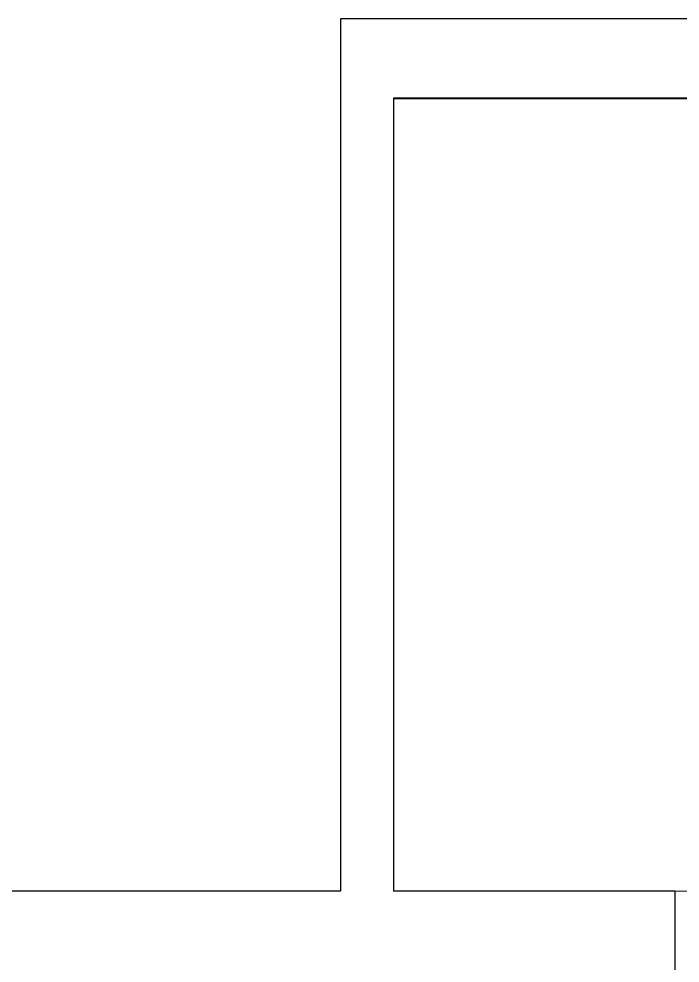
# Model space of a CAD drawing. Header units: inches. Extents: x -17229 to 23588, y -1896 to 20170.
# Drawn here: x 4466 to 6967, y 8405 to 11977 of the extents above; entities that cross this region are included whole.
import ezdxf
from ezdxf.enums import TextEntityAlignment as Align

# ---------------------------------------------------------------- set-up
doc = ezdxf.new("R2010")
doc.units = ezdxf.units.IN
doc.header["$MEASUREMENT"] = 0
doc.layers.add('PK24-SYS-ROOM', color=8, linetype='Continuous', true_color=0x808080)
doc.layers.add('PK24E', color=7, linetype='Continuous')
doc.styles.add('Impact', font='impact.ttf', dxfattribs={"height": 5})

# ---------------------------------------------------------------- blocks, each defined once
blk = doc.blocks.new('*U35')
at = {"layer": 'PK24-SYS-ROOM', "lineweight": 5}
blk.add_lwpolyline([(-294.09, 0), (294.09, 0), (294.09, 299.82), (-294.09, 299.82)], close=True, dxfattribs=at)
at = {"layer": 'PK24-SYS-ROOM', "color": 3, "lineweight": 5, "style": 'Impact'}
blk.add_attdef('ROOMNO', text='', height=10, dxfattribs=at).set_placement((178.82, 230), align=Align.CENTER)

msp = doc.modelspace()

# ---------------------------------------------------------------- linework, layer by layer
for p, q in [((11964.8, 11976.7), (5683, 11976.7)), ((5683, 11976.7), (5683, 8676.7)), ((11764.8, 11676.7), (5883, 11676.7)), ((5883, 11676.7), (5883, 8676.7)), ((5683, 8676.7), (-642.9, 8676.7)), ((6949, 8676.7), (5883, 8676.7)), ((6949, 8376.7), (6949, 8676.7))]:
    msp.add_line(p, q)

# ---------------------------------------------------------------- block references
at = {"layer": 'PK24E', "lineweight": 5, "xscale": 10, "yscale": 10, "zscale": 10}
msp.add_blockref('*U35', (8823.9, 8676.7), dxfattribs=at)

doc.saveas('drawing.dxf')
